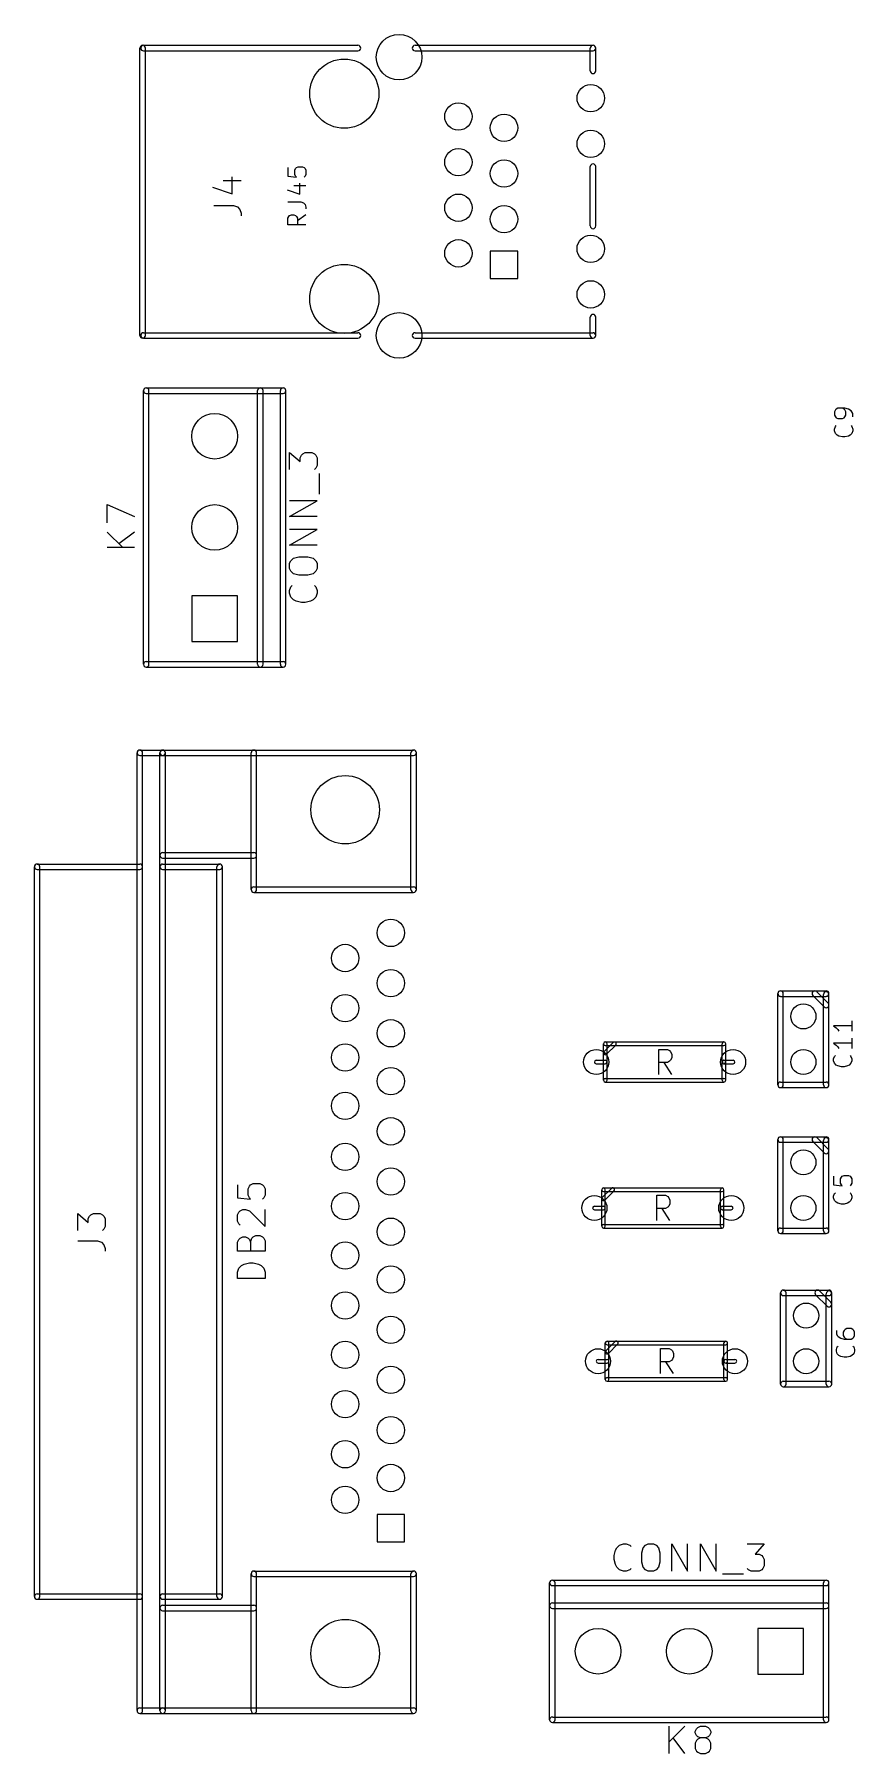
# Model space of a CAD drawing. Extents: x 20 to 120, y -190 to -25.
# Drawn here: x 20.3 to 65.9, y -189.8 to -94.1 of the extents above; entities that cross this region are included whole.
import ezdxf

# ---------------------------------------------------------------- set-up
doc = ezdxf.new("R2010")
doc.units = 0
doc.header["$MEASUREMENT"] = 0
doc.layers.add('BLACK', color=250, linetype='CONTINUOUS')

msp = doc.modelspace()

# ---------------------------------------------------------------- linework, layer by layer
at = {"layer": 'BLACK'}
for p, q in [((26.3652, -94.6658), (38.3032, -94.6658)), ((41.4782, -94.6658), (51.3842, -94.6658)), ((26.1671, -110.82), (26.1671, -94.8182)), ((26.3652, -94.9706), (38.3032, -94.9706)), ((26.4719, -110.82), (26.4719, -94.8182)), ((41.4782, -94.9706), (51.3842, -94.9706)), ((51.2318, -96.0882), (51.2318, -94.8182)), ((51.5366, -96.0882), (51.5366, -94.8182)), ((34.4055, -101.477), (34.4055, -101.953)), ((34.8344, -101.524), (34.8821, -101.477)), ((34.8821, -101.477), (34.9774, -101.429)), ((34.9774, -101.429), (35.2156, -101.429)), ((35.2156, -101.429), (35.311, -101.477)), ((35.311, -101.477), (35.3586, -101.524)), ((51.2318, -104.724), (51.2318, -101.422)), ((51.5366, -104.724), (51.5366, -101.422)), ((30.7921, -102.202), (31.8081, -102.202)), ((31.3001, -102.928), (31.3001, -101.985)), ((34.4055, -101.953), (34.8821, -102.001)), ((34.7868, -101.62), (34.8344, -101.524)), ((34.7868, -101.858), (34.7868, -101.62)), ((34.8344, -101.953), (34.7868, -101.858)), ((34.8821, -102.001), (34.8344, -101.953)), ((35.0727, -102.954), (35.0727, -102.335)), ((35.3586, -101.953), (35.311, -102.001)), ((35.3586, -101.524), (35.4063, -101.62)), ((35.4063, -101.858), (35.3586, -101.953)), ((35.4063, -101.62), (35.4063, -101.858)), ((30.2115, -102.565), (31.3001, -102.928)), ((34.3579, -102.716), (35.0727, -102.954)), ((34.4055, -103.383), (35.1203, -103.383)), ((34.7391, -102.478), (35.4063, -102.478)), ((35.1203, -103.383), (35.2633, -103.431)), ((30.2841, -103.581), (31.3726, -103.581)), ((31.3726, -103.581), (31.5903, -103.654)), ((31.5903, -103.654), (31.7355, -103.799)), ((31.7355, -103.799), (31.8081, -104.017)), ((31.8081, -104.017), (31.8081, -104.162)), ((34.4055, -104.288), (34.4532, -104.193)), ((34.4055, -104.67), (34.4055, -104.288)), ((34.4532, -104.193), (34.5008, -104.145)), ((34.5008, -104.145), (34.5961, -104.098)), ((34.5961, -104.098), (34.7391, -104.098)), ((34.7391, -104.098), (34.8344, -104.145)), ((34.8344, -104.145), (34.8821, -104.193)), ((34.8821, -104.193), (34.9297, -104.288)), ((35.4063, -104.098), (34.9297, -104.431)), ((34.9297, -104.288), (34.9297, -104.67)), ((35.2633, -103.431), (35.3586, -103.526)), ((35.3586, -103.526), (35.4063, -103.669)), ((35.4063, -103.669), (35.4063, -103.764)), ((35.4063, -104.67), (34.4055, -104.67)), ((47.1932, -106.121), (45.6692, -106.121)), ((45.6692, -106.121), (45.6692, -107.645)), ((47.1932, -107.645), (47.1932, -106.121)), ((45.6692, -107.645), (47.1932, -107.645)), ((51.2318, -110.82), (51.2318, -109.804)), ((51.5366, -110.82), (51.5366, -109.804)), ((26.3652, -110.668), (38.3032, -110.668)), ((26.3652, -110.973), (38.3032, -110.973)), ((41.4782, -110.668), (51.3842, -110.668)), ((41.4782, -110.973), (51.3842, -110.973)), ((26.3652, -129.134), (26.3652, -113.894)), ((26.5176, -113.741), (34.1376, -113.741)), ((26.67, -129.134), (26.67, -113.894)), ((32.7152, -129.134), (32.7152, -113.894)), ((33.02, -129.134), (33.02, -113.894)), ((33.9852, -129.134), (33.9852, -113.894)), ((34.29, -129.134), (34.29, -113.894)), ((26.5176, -114.046), (34.1376, -114.046)), ((65.0192, -114.873), (64.9224, -114.922)), ((65.4062, -114.873), (65.0192, -114.873)), ((65.3578, -114.922), (65.2611, -114.873)), ((65.5997, -114.922), (65.4062, -114.873)), ((64.874, -114.97), (64.8256, -115.067)), ((64.8256, -115.067), (64.8256, -115.26)), ((64.8256, -115.26), (64.874, -115.357)), ((64.9224, -114.922), (64.874, -114.97)), ((64.874, -115.357), (64.9224, -115.406)), ((64.874, -115.889), (64.9224, -115.841)), ((64.9224, -115.406), (65.0192, -115.454)), ((65.0192, -115.454), (65.2611, -115.454)), ((65.2611, -115.454), (65.3578, -115.406)), ((65.4062, -114.97), (65.3578, -114.922)), ((65.3578, -115.406), (65.4062, -115.357)), ((65.4546, -115.067), (65.4062, -114.97)), ((65.4062, -115.357), (65.4546, -115.26)), ((65.4546, -115.26), (65.4546, -115.067)), ((65.7449, -115.018), (65.5997, -114.922)), ((65.7933, -115.067), (65.7449, -115.018)), ((65.7449, -115.841), (65.7933, -115.889)), ((65.8416, -115.164), (65.7933, -115.067)), ((65.8416, -115.357), (65.8416, -115.164)), ((64.8256, -116.034), (64.874, -115.889)), ((64.8256, -116.131), (64.8256, -116.034)), ((64.874, -116.276), (64.8256, -116.131)), ((64.9708, -116.373), (64.874, -116.276)), ((65.0675, -116.422), (64.9708, -116.373)), ((65.2611, -116.47), (65.0675, -116.422)), ((65.4062, -116.47), (65.2611, -116.47)), ((65.5997, -116.422), (65.4062, -116.47)), ((65.6965, -116.373), (65.5997, -116.422)), ((65.7933, -116.276), (65.6965, -116.373)), ((65.7933, -115.889), (65.8416, -116.034)), ((65.8416, -116.131), (65.7933, -116.276)), ((65.8416, -116.034), (65.8416, -116.131)), ((34.5005, -118.284), (34.5005, -117.341)), ((34.5005, -117.341), (35.081, -117.849)), ((35.081, -117.631), (35.1536, -117.486)), ((35.081, -117.849), (35.081, -117.631)), ((35.1536, -117.486), (35.2262, -117.413)), ((35.2262, -117.413), (35.3713, -117.341)), ((35.3713, -117.341), (35.7342, -117.341)), ((35.7342, -117.341), (35.8793, -117.413)), ((35.8793, -117.413), (35.9519, -117.486)), ((35.9519, -117.486), (36.0245, -117.631)), ((36.0245, -117.631), (36.0245, -118.066)), ((35.9519, -118.212), (35.8793, -118.284)), ((36.0245, -118.066), (35.9519, -118.212)), ((36.1696, -119.663), (36.1696, -118.502)), ((24.3405, -121.26), (24.3405, -120.244)), ((24.3405, -120.244), (25.8645, -120.897)), ((34.5005, -120.897), (36.0245, -120.026)), ((36.0245, -120.026), (34.5005, -120.026)), ((36.0245, -120.897), (34.5005, -120.897)), ((24.3405, -121.768), (25.2113, -122.638)), ((25.8645, -121.768), (24.9936, -122.421)), ((34.5005, -122.493), (36.0245, -121.622)), ((36.0245, -121.622), (34.5005, -121.622)), ((36.0245, -122.493), (34.5005, -122.493)), ((25.8645, -122.638), (24.3405, -122.638)), ((34.5005, -123.509), (34.573, -123.364)), ((34.573, -123.364), (34.7182, -123.219)), ((34.7182, -123.219), (35.0085, -123.146)), ((35.0085, -123.146), (35.5165, -123.146)), ((35.5165, -123.146), (35.8067, -123.219)), ((35.8067, -123.219), (35.9519, -123.364)), ((35.9519, -123.364), (36.0245, -123.509)), ((34.5005, -123.8), (34.5005, -123.509)), ((34.573, -123.945), (34.5005, -123.8)), ((34.7182, -124.09), (34.573, -123.945)), ((35.0085, -124.162), (34.7182, -124.09)), ((35.5165, -124.162), (35.0085, -124.162)), ((35.8067, -124.09), (35.5165, -124.162)), ((35.9519, -123.945), (35.8067, -124.09)), ((36.0245, -123.8), (35.9519, -123.945)), ((36.0245, -123.509), (36.0245, -123.8)), ((31.5976, -125.324), (29.0576, -125.324)), ((29.0576, -125.324), (29.0576, -127.864)), ((31.5976, -127.864), (31.5976, -125.324)), ((34.5005, -125.033), (34.573, -124.816)), ((34.5005, -125.178), (34.5005, -125.033)), ((34.573, -125.396), (34.5005, -125.178)), ((34.573, -124.816), (34.6456, -124.743)), ((34.7182, -125.541), (34.573, -125.396)), ((35.9519, -125.396), (35.8067, -125.541)), ((35.8793, -124.743), (35.9519, -124.816)), ((35.9519, -124.816), (36.0245, -125.033)), ((36.0245, -125.178), (35.9519, -125.396)), ((36.0245, -125.033), (36.0245, -125.178)), ((34.8633, -125.614), (34.7182, -125.541)), ((35.1536, -125.686), (34.8633, -125.614)), ((35.3713, -125.686), (35.1536, -125.686)), ((35.6616, -125.614), (35.3713, -125.686)), ((35.8067, -125.541), (35.6616, -125.614)), ((29.0576, -127.864), (31.5976, -127.864)), ((26.5176, -128.981), (34.1376, -128.981)), ((26.5176, -129.286), (34.1376, -129.286)), ((26.162, -133.909), (27.432, -133.909)), ((27.432, -133.909), (41.402, -133.909)), ((26.0096, -187.401), (26.0096, -134.061)), ((26.162, -134.214), (27.432, -134.214)), ((26.3144, -187.401), (26.3144, -134.061)), ((27.2796, -187.401), (27.2796, -134.061)), ((27.432, -134.214), (41.402, -134.214)), ((27.5844, -187.401), (27.5844, -134.061)), ((32.3596, -141.681), (32.3596, -134.061)), ((32.6644, -141.681), (32.6644, -134.061)), ((41.2496, -141.681), (41.2496, -134.061)), ((41.5544, -141.681), (41.5544, -134.061)), ((27.432, -139.624), (32.512, -139.624)), ((20.2946, -181.051), (20.2946, -140.411)), ((20.447, -140.259), (26.162, -140.259)), ((20.447, -140.564), (26.162, -140.564)), ((20.5994, -181.051), (20.5994, -140.411)), ((27.432, -139.929), (32.512, -139.929)), ((27.432, -140.259), (30.607, -140.259)), ((27.432, -140.564), (30.607, -140.564)), ((30.4546, -181.051), (30.4546, -140.411)), ((30.7594, -181.051), (30.7594, -140.411)), ((32.512, -141.529), (41.402, -141.529)), ((32.512, -141.834), (41.402, -141.834)), ((61.8236, -147.32), (64.3636, -147.32)), ((63.8364, -147.365), (64.4714, -148)), ((61.6712, -152.552), (61.6712, -147.472)), ((61.8236, -147.625), (64.3636, -147.625)), ((61.976, -152.552), (61.976, -147.472)), ((63.6208, -147.58), (64.2558, -148.215)), ((64.2112, -152.552), (64.2112, -147.523)), ((64.516, -152.552), (64.516, -147.523)), ((65.7908, -149.275), (64.7748, -149.275)), ((64.7748, -149.275), (64.92, -149.371)), ((65.7908, -148.984), (65.7908, -149.565)), ((51.9684, -152.298), (51.9684, -150.266)), ((51.9982, -150.703), (52.5062, -150.195)), ((52.07, -150.165), (58.674, -150.165)), ((52.1716, -152.298), (52.1716, -150.266)), ((58.5724, -151.282), (58.5724, -150.266)), ((58.7756, -151.282), (58.7756, -150.266)), ((65.7908, -150.242), (64.7748, -150.242)), ((64.7748, -150.242), (64.92, -150.339)), ((64.92, -149.371), (65.0167, -149.468)), ((65.0167, -149.468), (65.0651, -149.565)), ((65.7908, -149.952), (65.7908, -150.532)), ((51.562, -151.181), (52.07, -151.181)), ((52.07, -150.368), (58.674, -150.368)), ((52.1418, -150.846), (52.6498, -150.338)), ((55.0394, -151.975), (55.0394, -150.578)), ((55.0394, -150.578), (55.5232, -150.578)), ((55.5232, -150.578), (55.6441, -150.644)), ((55.6441, -151.243), (55.5232, -151.31)), ((55.6441, -150.644), (55.7046, -150.711)), ((55.7046, -151.177), (55.6441, -151.243)), ((55.7046, -150.711), (55.7651, -150.844)), ((55.7651, -151.044), (55.7046, -151.177)), ((55.7651, -150.844), (55.7651, -151.044)), ((58.674, -151.181), (59.182, -151.181)), ((64.7748, -151.113), (64.8232, -150.968)), ((64.7748, -151.21), (64.7748, -151.113)), ((64.8232, -151.355), (64.7748, -151.21)), ((64.8232, -150.968), (64.8716, -150.92)), ((64.92, -150.339), (65.0167, -150.436)), ((65.0167, -150.436), (65.0651, -150.532)), ((65.6941, -150.92), (65.7425, -150.968)), ((65.7425, -150.968), (65.7908, -151.113)), ((65.7908, -151.21), (65.7425, -151.355)), ((65.7908, -151.113), (65.7908, -151.21)), ((51.562, -151.384), (52.07, -151.384)), ((52.07, -152.197), (58.674, -152.197)), ((55.5232, -151.31), (55.0394, -151.31)), ((55.7651, -151.975), (55.3418, -151.31)), ((58.5724, -152.298), (58.5724, -151.282)), ((58.674, -151.384), (59.182, -151.384)), ((58.7756, -152.298), (58.7756, -151.282)), ((64.92, -151.452), (64.8232, -151.355)), ((65.0167, -151.5), (64.92, -151.452)), ((65.2103, -151.548), (65.0167, -151.5)), ((65.3554, -151.548), (65.2103, -151.548)), ((65.5489, -151.5), (65.3554, -151.548)), ((65.6457, -151.452), (65.5489, -151.5)), ((65.7425, -151.355), (65.6457, -151.452)), ((52.07, -152.4), (58.674, -152.4)), ((61.8236, -152.4), (64.3636, -152.4)), ((61.8236, -152.705), (64.3636, -152.705)), ((61.6712, -160.68), (61.6712, -155.6)), ((61.8236, -155.448), (64.3636, -155.448)), ((61.8236, -155.753), (64.3636, -155.753)), ((61.976, -160.68), (61.976, -155.6)), ((63.6208, -155.708), (64.2558, -156.343)), ((63.8364, -155.493), (64.4714, -156.128)), ((64.2112, -160.68), (64.2112, -155.651)), ((64.516, -160.68), (64.516, -155.651)), ((64.7748, -157.644), (64.7748, -158.128)), ((65.1619, -157.79), (65.2103, -157.693)), ((65.1619, -158.032), (65.1619, -157.79)), ((65.2103, -157.693), (65.2586, -157.644)), ((65.2586, -157.644), (65.3554, -157.596)), ((65.3554, -157.596), (65.5973, -157.596)), ((65.5973, -157.596), (65.6941, -157.644)), ((65.6941, -157.644), (65.7425, -157.693)), ((65.7425, -157.693), (65.7908, -157.79)), ((65.7908, -157.79), (65.7908, -158.032)), ((31.6049, -158.119), (31.6049, -158.844)), ((31.6049, -158.844), (32.3306, -158.917)), ((32.1854, -158.336), (32.258, -158.191)), ((32.1854, -158.699), (32.1854, -158.336)), ((32.258, -158.844), (32.1854, -158.699)), ((32.258, -158.191), (32.3306, -158.119)), ((32.3306, -158.917), (32.258, -158.844)), ((32.3306, -158.119), (32.4757, -158.046)), ((32.4757, -158.046), (32.8386, -158.046)), ((32.8386, -158.046), (32.9837, -158.119)), ((32.9837, -158.119), (33.0563, -158.191)), ((33.0563, -158.844), (32.9837, -158.917)), ((33.0563, -158.191), (33.1289, -158.336)), ((33.1289, -158.699), (33.0563, -158.844)), ((33.1289, -158.336), (33.1289, -158.699)), ((51.8668, -160.426), (51.8668, -158.394)), ((51.8966, -158.831), (52.4046, -158.323)), ((51.9684, -158.293), (58.5724, -158.293)), ((51.9684, -158.496), (58.5724, -158.496)), ((52.0402, -158.974), (52.5482, -158.466)), ((52.07, -160.426), (52.07, -158.394)), ((54.9378, -160.103), (54.9378, -158.706)), ((54.9378, -158.706), (55.4216, -158.706)), ((55.4216, -158.706), (55.5425, -158.772)), ((55.5425, -158.772), (55.603, -158.839)), ((55.603, -158.839), (55.6635, -158.972)), ((58.4708, -159.41), (58.4708, -158.394)), ((58.674, -159.41), (58.674, -158.394)), ((64.7748, -158.128), (65.2586, -158.177)), ((64.7748, -158.757), (64.8232, -158.612)), ((64.7748, -158.854), (64.7748, -158.757)), ((64.8232, -158.999), (64.7748, -158.854)), ((64.8232, -158.612), (64.8716, -158.564)), ((65.2103, -158.128), (65.1619, -158.032)), ((65.2586, -158.177), (65.2103, -158.128)), ((65.7425, -158.128), (65.6941, -158.177)), ((65.6941, -158.564), (65.7425, -158.612)), ((65.7908, -158.032), (65.7425, -158.128)), ((65.7425, -158.612), (65.7908, -158.757)), ((65.7908, -158.854), (65.7425, -158.999)), ((65.7908, -158.757), (65.7908, -158.854)), ((22.7149, -160.659), (22.7149, -159.715)), ((22.7149, -159.715), (23.2954, -160.223)), ((23.2954, -160.005), (23.368, -159.86)), ((23.368, -159.86), (23.4406, -159.788)), ((23.4406, -159.788), (23.5857, -159.715)), ((23.5857, -159.715), (23.9486, -159.715)), ((23.9486, -159.715), (24.0937, -159.788)), ((24.0937, -159.788), (24.1663, -159.86)), ((24.1663, -159.86), (24.2389, -160.005)), ((31.6049, -159.788), (31.6774, -159.643)), ((31.6049, -160.151), (31.6049, -159.788)), ((31.6774, -159.643), (31.75, -159.57)), ((31.75, -159.57), (31.8951, -159.497)), ((31.8951, -159.497), (32.0403, -159.497)), ((32.0403, -159.497), (32.258, -159.57)), ((32.258, -159.57), (33.1289, -160.441)), ((33.1289, -160.441), (33.1289, -159.497)), ((51.4604, -159.309), (51.9684, -159.309)), ((51.4604, -159.512), (51.9684, -159.512)), ((55.4216, -159.438), (54.9378, -159.438)), ((55.6635, -160.103), (55.2402, -159.438)), ((55.5425, -159.371), (55.4216, -159.438)), ((55.603, -159.305), (55.5425, -159.371)), ((55.6635, -159.172), (55.603, -159.305)), ((55.6635, -158.972), (55.6635, -159.172)), ((58.4708, -160.426), (58.4708, -159.41)), ((58.5724, -159.309), (59.0804, -159.309)), ((58.5724, -159.512), (59.0804, -159.512)), ((58.674, -160.426), (58.674, -159.41)), ((64.92, -159.096), (64.8232, -158.999)), ((65.0167, -159.144), (64.92, -159.096)), ((65.2103, -159.193), (65.0167, -159.144)), ((65.3554, -159.193), (65.2103, -159.193)), ((65.5489, -159.144), (65.3554, -159.193)), ((65.6457, -159.096), (65.5489, -159.144)), ((65.7425, -158.999), (65.6457, -159.096)), ((23.2954, -160.223), (23.2954, -160.005)), ((24.1663, -160.586), (24.0937, -160.659)), ((24.2389, -160.441), (24.1663, -160.586)), ((24.2389, -160.005), (24.2389, -160.441)), ((31.6774, -160.296), (31.6049, -160.151)), ((31.75, -160.368), (31.6774, -160.296)), ((51.9684, -160.325), (58.5724, -160.325)), ((51.9684, -160.528), (58.5724, -160.528)), ((61.8236, -160.528), (64.3636, -160.528)), ((61.8236, -160.833), (64.3636, -160.833)), ((22.7149, -161.239), (23.8034, -161.239)), ((23.8034, -161.239), (24.0211, -161.312)), ((24.0211, -161.312), (24.1663, -161.457)), ((24.1663, -161.457), (24.2389, -161.675)), ((24.2389, -161.675), (24.2389, -161.82)), ((31.6049, -161.312), (31.6774, -161.167)), ((31.6049, -161.82), (31.6049, -161.312)), ((31.6774, -161.167), (31.75, -161.094)), ((31.75, -161.094), (31.8951, -161.021)), ((31.8951, -161.021), (32.0403, -161.021)), ((32.0403, -161.021), (32.1854, -161.094)), ((32.1854, -161.094), (32.258, -161.167)), ((32.258, -161.167), (32.3306, -161.312)), ((32.3306, -161.312), (32.4031, -161.094)), ((32.3306, -161.312), (32.3306, -161.82)), ((32.4031, -161.094), (32.4757, -161.021)), ((32.4757, -161.021), (32.6209, -160.949)), ((32.6209, -160.949), (32.8386, -160.949)), ((32.8386, -160.949), (32.9837, -161.021)), ((32.9837, -161.021), (33.0563, -161.094)), ((33.0563, -161.094), (33.1289, -161.239)), ((33.1289, -161.239), (33.1289, -161.82)), ((33.1289, -161.82), (31.6049, -161.82)), ((31.6774, -162.763), (31.8226, -162.618)), ((31.8226, -162.618), (31.9677, -162.545)), ((31.9677, -162.545), (32.258, -162.473)), ((32.258, -162.473), (32.4757, -162.473)), ((32.4757, -162.473), (32.766, -162.545)), ((32.766, -162.545), (32.9111, -162.618)), ((32.9111, -162.618), (33.0563, -162.763)), ((31.6049, -162.981), (31.6774, -162.763)), ((31.6049, -163.344), (31.6049, -162.981)), ((33.1289, -163.344), (31.6049, -163.344)), ((33.0563, -162.763), (33.1289, -162.981)), ((33.1289, -162.981), (33.1289, -163.344)), ((61.8236, -169.215), (61.8236, -164.135)), ((61.976, -163.982), (64.516, -163.982)), ((61.976, -164.287), (64.516, -164.287)), ((62.1284, -169.215), (62.1284, -164.135)), ((63.7732, -164.243), (64.4082, -164.878)), ((63.9888, -164.027), (64.6238, -164.662)), ((64.3636, -169.215), (64.3636, -164.186)), ((64.6684, -169.215), (64.6684, -164.186)), ((64.9272, -166.227), (64.9272, -166.421)), ((64.9272, -166.421), (64.9756, -166.518)), ((64.9756, -166.518), (65.024, -166.566)), ((65.024, -166.566), (65.1691, -166.663)), ((65.3627, -166.227), (65.3143, -166.324)), ((65.3143, -166.324), (65.3143, -166.518)), ((65.3143, -166.518), (65.3627, -166.614)), ((65.411, -166.179), (65.3627, -166.227)), ((65.5078, -166.131), (65.411, -166.179)), ((65.7497, -166.131), (65.5078, -166.131)), ((65.8465, -166.179), (65.7497, -166.131)), ((65.8949, -166.227), (65.8465, -166.179)), ((65.9432, -166.324), (65.8949, -166.227)), ((65.8949, -166.614), (65.9432, -166.518)), ((65.9432, -166.518), (65.9432, -166.324)), ((52.07, -168.961), (52.07, -166.929)), ((52.0998, -167.365), (52.6078, -166.857)), ((52.1716, -166.827), (58.7756, -166.827)), ((52.1716, -167.03), (58.7756, -167.03)), ((52.2434, -167.509), (52.7514, -167.001)), ((52.2732, -168.961), (52.2732, -166.929)), ((55.141, -168.637), (55.141, -167.24)), ((55.141, -167.24), (55.6248, -167.24)), ((55.6248, -167.24), (55.7457, -167.307)), ((55.7457, -167.307), (55.8062, -167.373)), ((55.8062, -167.373), (55.8667, -167.506)), ((55.8667, -167.506), (55.8667, -167.706)), ((58.674, -167.945), (58.674, -166.929)), ((58.8772, -167.945), (58.8772, -166.929)), ((64.9272, -167.292), (64.9756, -167.147)), ((64.9272, -167.388), (64.9272, -167.292)), ((64.9756, -167.534), (64.9272, -167.388)), ((64.9756, -167.147), (65.024, -167.098)), ((65.0724, -167.63), (64.9756, -167.534)), ((65.1691, -166.663), (65.3627, -166.711)), ((65.3627, -166.614), (65.411, -166.663)), ((65.3627, -166.711), (65.7497, -166.711)), ((65.411, -166.663), (65.5078, -166.711)), ((65.7497, -166.711), (65.8465, -166.663)), ((65.8949, -167.534), (65.7981, -167.63)), ((65.8465, -166.663), (65.8949, -166.614)), ((65.8465, -167.098), (65.8949, -167.147)), ((65.8949, -167.147), (65.9432, -167.292)), ((65.9432, -167.388), (65.8949, -167.534)), ((65.9432, -167.292), (65.9432, -167.388)), ((51.6636, -167.843), (52.1716, -167.843)), ((51.6636, -168.046), (52.1716, -168.046)), ((55.6248, -167.972), (55.141, -167.972)), ((55.8667, -168.637), (55.4434, -167.972)), ((55.7457, -167.905), (55.6248, -167.972)), ((55.8062, -167.839), (55.7457, -167.905)), ((55.8667, -167.706), (55.8062, -167.839)), ((58.674, -168.961), (58.674, -167.945)), ((58.7756, -167.843), (59.2836, -167.843)), ((58.7756, -168.046), (59.2836, -168.046)), ((58.8772, -168.961), (58.8772, -167.945)), ((65.1691, -167.679), (65.0724, -167.63)), ((65.3627, -167.727), (65.1691, -167.679)), ((65.5078, -167.727), (65.3627, -167.727)), ((65.7013, -167.679), (65.5078, -167.727)), ((65.7981, -167.63), (65.7013, -167.679)), ((52.1716, -168.859), (58.7756, -168.859)), ((52.1716, -169.062), (58.7756, -169.062)), ((61.976, -169.062), (64.516, -169.062)), ((61.976, -169.367), (64.516, -169.367)), ((40.894, -176.479), (39.37, -176.479)), ((39.37, -176.479), (39.37, -178.003)), ((40.894, -178.003), (40.894, -176.479)), ((39.37, -178.003), (40.894, -178.003)), ((52.5707, -178.765), (52.6433, -178.475)), ((52.5707, -178.983), (52.5707, -178.765)), ((52.6433, -179.273), (52.5707, -178.983)), ((52.6433, -178.475), (52.7159, -178.33)), ((52.7159, -178.33), (52.861, -178.185)), ((52.861, -178.185), (53.0787, -178.112)), ((53.0787, -178.112), (53.2239, -178.112)), ((53.2239, -178.112), (53.4416, -178.185)), ((53.4416, -178.185), (53.5142, -178.257)), ((54.0947, -178.62), (54.1673, -178.33)), ((54.0947, -179.128), (54.0947, -178.62)), ((54.1673, -178.33), (54.3125, -178.185)), ((54.3125, -178.185), (54.4576, -178.112)), ((54.4576, -178.112), (54.7479, -178.112)), ((54.7479, -178.112), (54.893, -178.185)), ((54.893, -178.185), (55.0382, -178.33)), ((55.0382, -178.33), (55.1107, -178.62)), ((55.1107, -178.62), (55.1107, -179.128)), ((55.7639, -179.636), (55.7639, -178.112)), ((55.7639, -178.112), (56.6347, -179.636)), ((56.6347, -179.636), (56.6347, -178.112)), ((57.3605, -179.636), (57.3605, -178.112)), ((57.3605, -178.112), (58.2313, -179.636)), ((58.2313, -179.636), (58.2313, -178.112)), ((59.973, -178.112), (60.9165, -178.112)), ((60.9165, -178.112), (60.4085, -178.693)), ((60.4085, -178.693), (60.6262, -178.693)), ((60.6262, -178.693), (60.7713, -178.765)), ((60.7713, -178.765), (60.8439, -178.838)), ((60.8439, -178.838), (60.9165, -178.983)), ((60.9165, -178.983), (60.9165, -179.346)), ((32.3596, -187.401), (32.3596, -179.781)), ((32.512, -179.629), (41.402, -179.629)), ((32.512, -179.934), (41.402, -179.934)), ((32.6644, -187.401), (32.6644, -179.781)), ((41.2496, -187.401), (41.2496, -179.781)), ((41.5544, -187.401), (41.5544, -179.781)), ((52.7159, -179.418), (52.6433, -179.273)), ((52.861, -179.563), (52.7159, -179.418)), ((53.0787, -179.636), (52.861, -179.563)), ((53.2239, -179.636), (53.0787, -179.636)), ((53.4416, -179.563), (53.2239, -179.636)), ((53.5142, -179.491), (53.4416, -179.563)), ((54.1673, -179.418), (54.0947, -179.128)), ((54.3125, -179.563), (54.1673, -179.418)), ((54.4576, -179.636), (54.3125, -179.563)), ((54.7479, -179.636), (54.4576, -179.636)), ((54.893, -179.563), (54.7479, -179.636)), ((55.0382, -179.418), (54.893, -179.563)), ((55.1107, -179.128), (55.0382, -179.418)), ((58.5942, -179.781), (59.7553, -179.781)), ((60.0456, -179.563), (59.973, -179.491)), ((60.1907, -179.636), (60.0456, -179.563)), ((60.6262, -179.636), (60.1907, -179.636)), ((60.7713, -179.563), (60.6262, -179.636)), ((60.8439, -179.491), (60.7713, -179.563)), ((60.9165, -179.346), (60.8439, -179.491)), ((20.447, -180.899), (26.162, -180.899)), ((27.432, -180.899), (30.607, -180.899)), ((48.9712, -187.909), (48.9712, -180.289)), ((49.1236, -180.137), (64.3636, -180.137)), ((49.1236, -180.442), (64.3636, -180.442)), ((49.276, -187.909), (49.276, -180.289)), ((64.2112, -187.909), (64.2112, -180.289)), ((64.516, -187.909), (64.516, -180.289)), ((20.447, -181.204), (26.162, -181.204)), ((27.432, -181.204), (30.607, -181.204)), ((27.432, -181.534), (32.512, -181.534)), ((27.432, -181.839), (32.512, -181.839)), ((49.1236, -181.407), (64.3636, -181.407)), ((49.1236, -181.712), (64.3636, -181.712)), ((63.0936, -182.829), (60.5536, -182.829)), ((60.5536, -182.829), (60.5536, -185.369)), ((63.0936, -185.369), (63.0936, -182.829)), ((60.5536, -185.369), (63.0936, -185.369)), ((26.162, -187.249), (27.432, -187.249)), ((26.162, -187.554), (27.432, -187.554)), ((27.432, -187.249), (41.402, -187.249)), ((27.432, -187.554), (41.402, -187.554)), ((49.1236, -187.757), (64.3636, -187.757)), ((49.1236, -188.062), (64.3636, -188.062)), ((55.6187, -189.796), (55.6187, -188.272)), ((56.4896, -188.272), (55.6187, -189.143)), ((57.0702, -188.562), (57.1427, -188.417)), ((57.0702, -188.635), (57.0702, -188.562)), ((57.1427, -188.417), (57.2153, -188.345)), ((57.2153, -188.345), (57.3605, -188.272)), ((57.3605, -188.272), (57.6507, -188.272)), ((57.6507, -188.272), (57.7959, -188.345)), ((57.7959, -188.345), (57.8685, -188.417)), ((57.8685, -188.417), (57.941, -188.562)), ((57.941, -188.562), (57.941, -188.635)), ((56.4896, -189.796), (55.8365, -188.925)), ((57.1427, -188.78), (57.0702, -188.635)), ((57.1427, -189.07), (57.0702, -189.215)), ((57.0702, -189.215), (57.0702, -189.506)), ((57.0702, -189.506), (57.1427, -189.651)), ((57.2153, -188.853), (57.1427, -188.78)), ((57.2153, -188.998), (57.1427, -189.07)), ((57.3605, -188.925), (57.2153, -188.853)), ((57.3605, -188.925), (57.2153, -188.998)), ((57.6507, -188.925), (57.3605, -188.925)), ((57.7959, -188.853), (57.6507, -188.925)), ((57.7959, -188.998), (57.6507, -188.925)), ((57.8685, -188.78), (57.7959, -188.853)), ((57.8685, -189.07), (57.7959, -188.998)), ((57.941, -188.635), (57.8685, -188.78)), ((57.941, -189.215), (57.8685, -189.07)), ((57.8685, -189.651), (57.941, -189.506)), ((57.941, -189.506), (57.941, -189.215)), ((57.1427, -189.651), (57.2153, -189.723)), ((57.2153, -189.723), (57.3605, -189.796)), ((57.3605, -189.796), (57.6507, -189.796)), ((57.6507, -189.796), (57.7959, -189.723)), ((57.7959, -189.723), (57.8685, -189.651))]:
    msp.add_line(p, q, dxfattribs=at)
for centre, radius in [((40.5892, -95.3262), 1.27), ((37.5412, -97.3582), 1.9253), ((51.2572, -97.6122), 0.762), ((43.8912, -98.6282), 0.762), ((46.4312, -99.2632), 0.762), ((51.2572, -100.152), 0.762), ((43.8912, -101.168), 0.762), ((46.4312, -101.803), 0.762), ((43.8912, -103.708), 0.762), ((46.4312, -104.343), 0.762), ((51.2572, -105.994), 0.762), ((43.8912, -106.248), 0.762), ((37.5412, -108.788), 1.9253), ((51.2572, -108.534), 0.762), ((40.5892, -110.82), 1.27), ((30.3276, -116.434), 1.27), ((30.3276, -121.514), 1.27), ((37.592, -137.236), 1.905), ((40.132, -144.094), 0.762), ((37.592, -145.491), 0.762), ((40.132, -146.888), 0.762), ((37.592, -148.285), 0.762), ((63.0936, -148.742), 0.6985), ((40.132, -149.682), 0.762), ((37.592, -151.028), 0.762), ((51.562, -151.282), 0.6985), ((59.182, -151.282), 0.6985), ((63.0936, -151.282), 0.6985), ((40.132, -152.349), 0.762), ((37.592, -153.721), 0.762), ((40.132, -155.143), 0.762), ((37.592, -156.566), 0.762), ((63.0936, -156.87), 0.6985), ((40.132, -157.937), 0.762), ((37.592, -159.309), 0.762), ((51.4604, -159.41), 0.6985), ((59.0804, -159.41), 0.6985), ((63.0936, -159.41), 0.6985), ((40.132, -160.731), 0.762), ((37.592, -162.052), 0.762), ((40.132, -163.398), 0.762), ((37.592, -164.846), 0.762), ((40.132, -166.192), 0.762), ((63.246, -165.405), 0.6985), ((37.592, -167.589), 0.762), ((51.6636, -167.945), 0.6985), ((59.2836, -167.945), 0.6985), ((63.246, -167.945), 0.6985), ((40.132, -168.986), 0.762), ((37.592, -170.332), 0.762), ((40.132, -171.78), 0.762), ((37.592, -173.126), 0.762), ((40.132, -174.447), 0.762), ((37.592, -175.666), 0.762), ((37.592, -184.226), 1.905), ((51.6636, -184.099), 1.27), ((56.7436, -184.099), 1.27)]:
    msp.add_circle(centre, radius, dxfattribs=at)
for centre, radius, start, end in [((26.3195, -94.8182), 0.1524, 360, 540), ((26.3652, -94.8182), 0.1524, 90, 270), ((38.3032, -94.8182), 0.1524, 270, 450), ((41.4782, -94.8182), 0.1524, 90, 270), ((51.3842, -94.8182), 0.1524, 360, 540), ((51.3842, -94.8182), 0.1524, 270, 450), ((51.3842, -96.0882), 0.1524, 180, 360), ((51.3842, -101.422), 0.1524, 360, 540), ((51.3842, -104.724), 0.1524, 180, 360), ((51.3842, -109.804), 0.1524, 360, 540), ((26.3195, -110.82), 0.1524, 180, 360), ((26.3652, -110.82), 0.1524, 90, 270), ((38.3032, -110.82), 0.1524, 270, 450), ((41.4782, -110.82), 0.1524, 90, 270), ((51.3842, -110.82), 0.1524, 180, 360), ((51.3842, -110.82), 0.1524, 270, 450), ((26.5176, -113.894), 0.1524, 90, 270), ((26.5176, -113.894), 0.1524, 360, 540), ((32.8676, -113.894), 0.1524, 360, 540), ((34.1376, -113.894), 0.1524, 360, 540), ((34.1376, -113.894), 0.1524, 270, 450), ((26.5176, -129.134), 0.1524, 90, 270), ((26.5176, -129.134), 0.1524, 180, 360), ((32.8676, -129.134), 0.1524, 180, 360), ((34.1376, -129.134), 0.1524, 180, 360), ((34.1376, -129.134), 0.1524, 270, 450), ((26.162, -134.061), 0.1524, 90, 270), ((26.162, -134.061), 0.1524, 360, 540), ((27.432, -134.061), 0.1524, 90, 270), ((27.432, -134.061), 0.1524, 360, 540), ((27.432, -134.061), 0.1524, 270, 450), ((32.512, -134.061), 0.1524, 360, 540), ((41.402, -134.061), 0.1524, 360, 540), ((41.402, -134.061), 0.1524, 270, 450), ((27.432, -139.776), 0.1524, 90, 270), ((32.512, -139.776), 0.1524, 270, 450), ((20.447, -140.411), 0.1524, 90, 270), ((20.447, -140.411), 0.1524, 360, 540), ((26.162, -140.411), 0.1524, 270, 450), ((27.432, -140.411), 0.1524, 90, 270), ((30.607, -140.411), 0.1524, 360, 540), ((30.607, -140.411), 0.1524, 270, 450), ((32.512, -141.681), 0.1524, 90, 270), ((32.512, -141.681), 0.1524, 180, 360), ((41.402, -141.681), 0.1524, 180, 360), ((41.402, -141.681), 0.1524, 270, 450), ((61.8236, -147.472), 0.1524, 360, 540), ((61.8236, -147.472), 0.1524, 90, 270), ((63.7286, -147.472), 0.1524, 45, 225), ((64.3636, -147.523), 0.1524, 360, 540), ((64.3636, -147.472), 0.1524, 270, 450), ((64.3636, -148.107), 0.1524, 225, 405), ((52.07, -150.266), 0.1016, 90, 270), ((52.07, -150.266), 0.1016, 360, 540), ((52.578, -150.266), 0.1016, 315, 495), ((58.674, -150.266), 0.1016, 360, 540), ((58.674, -150.266), 0.1016, 270, 450), ((51.562, -151.282), 0.1016, 90, 270), ((52.07, -150.774), 0.1016, 135, 315), ((52.07, -151.282), 0.1016, 270, 450), ((58.674, -151.282), 0.1016, 90, 270), ((58.674, -151.282), 0.1016, 360, 540), ((59.182, -151.282), 0.1016, 270, 450), ((52.07, -152.298), 0.1016, 90, 270), ((58.674, -151.282), 0.1016, 180, 360), ((58.674, -152.298), 0.1016, 270, 450), ((52.07, -152.298), 0.1016, 180, 360), ((58.674, -152.298), 0.1016, 180, 360), ((61.8236, -152.552), 0.1524, 90, 270), ((61.8236, -152.552), 0.1524, 180, 360), ((64.3636, -152.552), 0.1524, 180, 360), ((64.3636, -152.552), 0.1524, 270, 450), ((61.8236, -155.6), 0.1524, 360, 540), ((61.8236, -155.6), 0.1524, 90, 270), ((63.7286, -155.6), 0.1524, 45, 225), ((64.3636, -155.651), 0.1524, 360, 540), ((64.3636, -155.6), 0.1524, 270, 450), ((64.3636, -156.235), 0.1524, 225, 405), ((51.9684, -158.394), 0.1016, 90, 270), ((51.9684, -158.394), 0.1016, 360, 540), ((51.9684, -158.902), 0.1016, 135, 315), ((52.4764, -158.394), 0.1016, 315, 495), ((58.5724, -158.394), 0.1016, 360, 540), ((58.5724, -158.394), 0.1016, 270, 450), ((51.4604, -159.41), 0.1016, 90, 270), ((51.9684, -159.41), 0.1016, 270, 450), ((58.5724, -159.41), 0.1016, 90, 270), ((58.5724, -159.41), 0.1016, 360, 540), ((58.5724, -159.41), 0.1016, 180, 360), ((59.0804, -159.41), 0.1016, 270, 450), ((51.9684, -160.426), 0.1016, 90, 270), ((51.9684, -160.426), 0.1016, 180, 360), ((58.5724, -160.426), 0.1016, 180, 360), ((58.5724, -160.426), 0.1016, 270, 450), ((61.8236, -160.68), 0.1524, 90, 270), ((61.8236, -160.68), 0.1524, 180, 360), ((64.3636, -160.68), 0.1524, 180, 360), ((64.3636, -160.68), 0.1524, 270, 450), ((61.976, -164.135), 0.1524, 360, 540), ((61.976, -164.135), 0.1524, 90, 270), ((63.881, -164.135), 0.1524, 45, 225), ((64.516, -164.186), 0.1524, 360, 540), ((64.516, -164.77), 0.1524, 225, 405), ((64.516, -164.135), 0.1524, 270, 450), ((52.1716, -166.929), 0.1016, 90, 270), ((52.1716, -166.929), 0.1016, 360, 540), ((52.1716, -167.437), 0.1016, 135, 315), ((52.6796, -166.929), 0.1016, 315, 495), ((58.7756, -166.929), 0.1016, 360, 540), ((58.7756, -166.929), 0.1016, 270, 450), ((51.6636, -167.945), 0.1016, 90, 270), ((52.1716, -167.945), 0.1016, 270, 450), ((58.7756, -167.945), 0.1016, 90, 270), ((58.7756, -167.945), 0.1016, 360, 540), ((58.7756, -167.945), 0.1016, 180, 360), ((59.2836, -167.945), 0.1016, 270, 450), ((52.1716, -168.961), 0.1016, 90, 270), ((52.1716, -168.961), 0.1016, 180, 360), ((58.7756, -168.961), 0.1016, 180, 360), ((58.7756, -168.961), 0.1016, 270, 450), ((61.976, -169.215), 0.1524, 90, 270), ((61.976, -169.215), 0.1524, 180, 360), ((64.516, -169.215), 0.1524, 180, 360), ((64.516, -169.215), 0.1524, 270, 450), ((32.512, -179.781), 0.1524, 90, 270), ((32.512, -179.781), 0.1524, 360, 540), ((41.402, -179.781), 0.1524, 360, 540), ((41.402, -179.781), 0.1524, 270, 450), ((20.447, -181.051), 0.1524, 90, 270), ((26.162, -181.051), 0.1524, 270, 450), ((27.432, -181.051), 0.1524, 90, 270), ((30.607, -181.051), 0.1524, 270, 450), ((49.1236, -180.289), 0.1524, 360, 540), ((49.1236, -180.289), 0.1524, 90, 270), ((64.3636, -180.289), 0.1524, 360, 540), ((64.3636, -180.289), 0.1524, 270, 450), ((20.447, -181.051), 0.1524, 180, 360), ((27.432, -181.686), 0.1524, 90, 270), ((30.607, -181.051), 0.1524, 180, 360), ((32.512, -181.686), 0.1524, 270, 450), ((49.1236, -181.559), 0.1524, 90, 270), ((64.3636, -181.559), 0.1524, 270, 450), ((26.162, -187.401), 0.1524, 90, 270), ((26.162, -187.401), 0.1524, 180, 360), ((27.432, -187.401), 0.1524, 90, 270), ((27.432, -187.401), 0.1524, 180, 360), ((27.432, -187.401), 0.1524, 270, 450), ((32.512, -187.401), 0.1524, 180, 360), ((41.402, -187.401), 0.1524, 180, 360), ((41.402, -187.401), 0.1524, 270, 450), ((49.1236, -187.909), 0.1524, 90, 270), ((49.1236, -187.909), 0.1524, 180, 360), ((64.3636, -187.909), 0.1524, 180, 360), ((64.3636, -187.909), 0.1524, 270, 450)]:
    msp.add_arc(centre, radius, start, end, dxfattribs=at)

doc.saveas('drawing.dxf')
